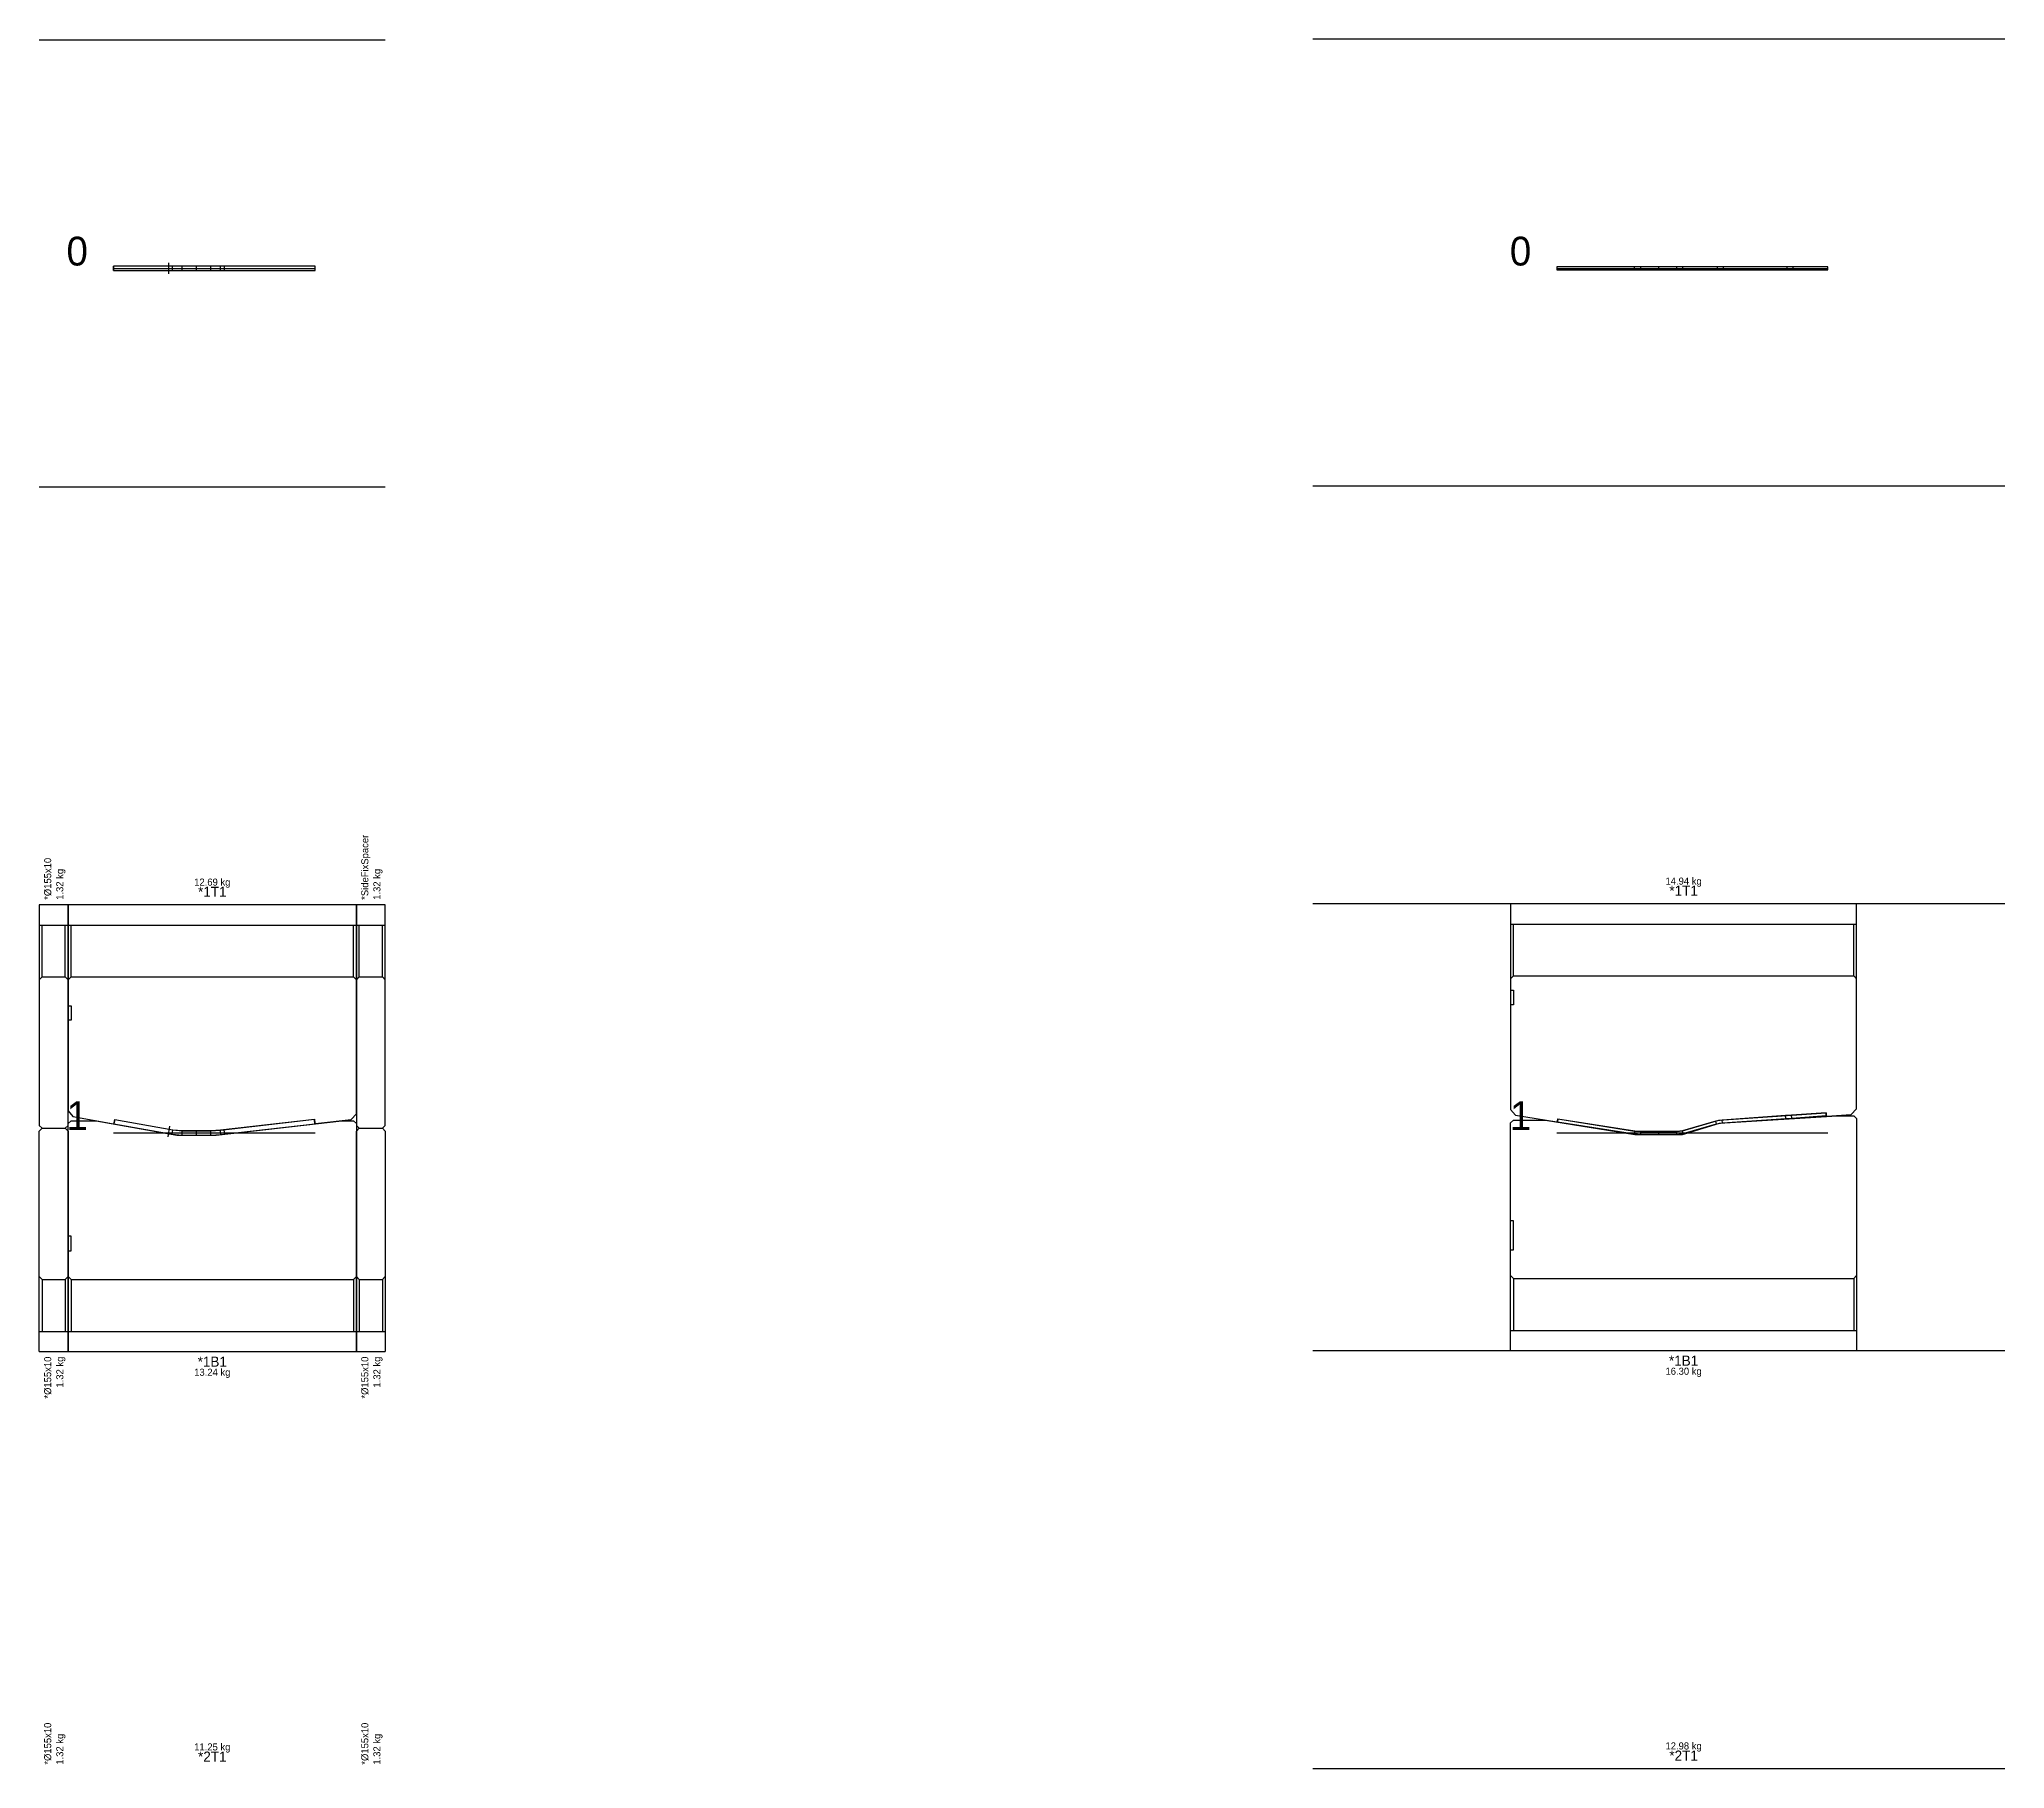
# Model space of a CAD drawing. Extents: x -20 to 662, y -5184 to -4.
# Drawn here: x -20 to 662, y -604 to -4 of the extents above; entities that cross this region are included whole.
import ezdxf
from ezdxf.enums import TextEntityAlignment as Align

# ---------------------------------------------------------------- set-up
doc = ezdxf.new("R2010")
doc.units = 0

msp = doc.modelspace()

# ---------------------------------------------------------------- linework, layer by layer
at = {"layer": '0-CAD-polyline', "color": 1}
for p, q in [((100.32, -4.59), (-19.68, -4.59)), ((662.06, -4.34), (422.06, -4.34)), ((6.03, -83.84), (76.03, -83.84)), ((506.69, -83.84), (600.69, -83.84)), ((-19.68, -159.59), (100.32, -159.59)), ((422.06, -159.34), (662.06, -159.34)), ((100.32, -304.69), (-19.68, -304.69)), ((662.06, -304.34), (422.06, -304.34)), ((6.03, -383.84), (76.03, -383.84)), ((506.69, -383.84), (600.69, -383.84)), ((491.68, -414.34), (490.68, -414.34)), ((491.68, -424.34), (491.68, -414.34)), ((-8.68, -419.69), (-9.68, -419.69)), ((-8.68, -424.69), (-8.68, -419.69)), ((-9.68, -424.69), (-8.68, -424.69)), ((490.68, -424.34), (491.68, -424.34)), ((-19.68, -433.69), (-18.68, -434.69)), ((-18.68, -434.69), (-18.68, -452.69)), ((-18.68, -434.69), (-10.68, -434.69)), ((-18.68, -434.69), (-18.68, -452.69)), ((-9.68, -433.69), (-10.68, -434.69)), ((-10.68, -434.69), (-10.68, -452.69)), ((-10.68, -434.69), (-10.68, -452.69)), ((-9.68, -433.69), (-8.68, -434.69)), ((-8.68, -434.69), (-8.68, -452.69)), ((-8.68, -434.69), (89.32, -434.69)), ((-8.68, -434.69), (-8.68, -452.69)), ((90.32, -433.69), (89.32, -434.69)), ((89.32, -434.69), (89.32, -452.69)), ((89.32, -434.69), (89.32, -452.69)), ((90.32, -433.69), (91.32, -434.69)), ((91.32, -434.69), (91.32, -452.69)), ((91.32, -434.69), (99.32, -434.69)), ((91.32, -434.69), (91.32, -452.69)), ((100.32, -433.69), (99.32, -434.69)), ((99.32, -434.69), (99.32, -452.69)), ((99.32, -434.69), (99.32, -452.69)), ((490.68, -433.34), (491.68, -434.34)), ((491.68, -434.34), (491.68, -452.34)), ((491.68, -434.34), (609.68, -434.34)), ((491.68, -434.34), (491.68, -452.34)), ((610.68, -433.34), (609.68, -434.34)), ((609.68, -434.34), (609.68, -452.34)), ((609.68, -434.34), (609.68, -452.34)), ((-19.68, -452.69), (-9.68, -452.69)), ((-19.68, -452.69), (-9.68, -452.69)), ((-9.68, -452.69), (90.32, -452.69)), ((-9.68, -452.69), (90.32, -452.69)), ((90.32, -452.69), (100.32, -452.69)), ((90.32, -452.69), (100.32, -452.69)), ((490.68, -452.34), (610.68, -452.34)), ((490.68, -452.34), (610.68, -452.34)), ((-19.68, -459.69), (100.32, -459.69)), ((422.06, -459.34), (662.06, -459.34)), ((662.06, -604.44), (422.06, -604.44))]:
    msp.add_line(p, q, dxfattribs=at)
at = {"layer": '0-CAD-polyline', "color": 4}
for p, q in [((6.03, -84.59), (6.03, -83.09)), ((6.03, -84.59), (6.03, -83.09)), ((25.28, -85.71), (25.28, -81.96)), ((25.28, -85.71), (25.28, -81.96)), ((44.53, -84.59), (44.53, -83.09)), ((44.53, -84.59), (44.53, -83.09)), ((6.21, -380.72), (6.47, -379.25)), ((6.21, -380.72), (6.47, -379.25)), ((24.97, -385.17), (25.62, -381.48)), ((24.97, -385.17), (25.62, -381.48)), ((44.62, -384.24), (44.45, -382.75)), ((44.62, -384.24), (44.45, -382.75))]:
    msp.add_line(p, q, dxfattribs=at)
at = {"layer": '0-CAD-polyline', "color": 5}
for p, q in [((26.53, -84.59), (26.53, -83.09)), ((29.87, -84.59), (29.87, -83.09)), ((34.87, -84.59), (34.87, -83.09)), ((39.87, -84.59), (39.87, -83.09)), ((43.2, -84.59), (43.2, -83.09)), ((533.69, -84.34), (533.69, -83.34)), ((535.81, -84.34), (535.81, -83.34)), ((542.06, -84.34), (542.06, -83.34)), ((548.31, -84.34), (548.31, -83.34)), ((550.44, -84.34), (550.44, -83.34)), ((562.44, -84.34), (562.44, -83.34)), ((564.56, -84.34), (564.56, -83.34)), ((586.56, -84.34), (586.56, -83.34)), ((588.69, -84.34), (588.69, -83.34)), ((-19.68, -311.69), (-9.68, -311.69)), ((-19.68, -311.69), (-9.68, -311.69)), ((-18.68, -329.69), (-18.68, -311.69)), ((-18.68, -329.69), (-18.68, -311.69)), ((-10.68, -329.69), (-10.68, -311.69)), ((-10.68, -329.69), (-10.68, -311.69)), ((-9.68, -311.69), (90.32, -311.69)), ((-9.68, -311.69), (90.32, -311.69)), ((-8.68, -329.69), (-8.68, -311.69)), ((-8.68, -329.69), (-8.68, -311.69)), ((89.32, -329.69), (89.32, -311.69)), ((89.32, -329.69), (89.32, -311.69)), ((90.32, -311.69), (100.32, -311.69)), ((90.32, -311.69), (100.32, -311.69)), ((91.32, -329.69), (91.32, -311.69)), ((91.32, -329.69), (91.32, -311.69)), ((99.32, -329.69), (99.32, -311.69)), ((99.32, -329.69), (99.32, -311.69)), ((490.68, -311.34), (610.68, -311.34)), ((490.68, -311.34), (610.68, -311.34)), ((491.68, -329.34), (491.68, -311.34)), ((491.68, -329.34), (491.68, -311.34)), ((609.68, -329.34), (609.68, -311.34)), ((609.68, -329.34), (609.68, -311.34)), ((-19.68, -330.69), (-18.68, -329.69)), ((-18.68, -329.69), (-10.68, -329.69)), ((-9.68, -330.69), (-10.68, -329.69)), ((-9.68, -330.69), (-8.68, -329.69)), ((-8.68, -329.69), (89.32, -329.69)), ((90.32, -330.69), (89.32, -329.69)), ((90.32, -330.69), (91.32, -329.69)), ((91.32, -329.69), (99.32, -329.69)), ((100.32, -330.69), (99.32, -329.69)), ((490.68, -330.34), (491.68, -329.34)), ((491.68, -329.34), (609.68, -329.34)), ((610.68, -330.34), (609.68, -329.34)), ((-9.68, -339.69), (-8.68, -339.69)), ((-8.68, -339.69), (-8.68, -344.69)), ((490.68, -334.34), (491.68, -334.34)), ((491.68, -339.34), (490.68, -339.34)), ((491.68, -334.34), (491.68, -339.34)), ((-8.68, -344.69), (-9.68, -344.69)), ((562.12, -380.71), (561.85, -379.75)), ((564.14, -380.35), (564.07, -379.36)), ((586.09, -378.82), (586.02, -377.82)), ((588.21, -378.67), (588.14, -377.67)), ((26.4, -384.28), (26.66, -382.81)), ((29.87, -384.59), (29.87, -383.09)), ((34.87, -384.59), (34.87, -383.09)), ((39.87, -384.59), (39.87, -383.09)), ((43.29, -384.39), (43.12, -382.9)), ((533.6, -384.17), (533.75, -383.18)), ((535.81, -384.34), (535.81, -383.34)), ((542.06, -384.34), (542.06, -383.34)), ((548.31, -384.34), (548.31, -383.34)), ((550.59, -384.02), (550.31, -383.05))]:
    msp.add_line(p, q, dxfattribs=at)
for points in [[(6.03, -83.09), (6.03, -84.59), (26.53, -84.59), (29.87, -84.59), (34.87, -84.59), (39.87, -84.59), (43.2, -84.59), (76.03, -84.59), (76.03, -83.09), (43.2, -83.09), (39.87, -83.09), (34.87, -83.09), (29.87, -83.09), (26.53, -83.09), (6.03, -83.09)], [(506.69, -83.34), (506.69, -84.34), (533.69, -84.34), (535.81, -84.34), (542.06, -84.34), (548.31, -84.34), (550.44, -84.34), (562.44, -84.34), (564.56, -84.34), (586.56, -84.34), (588.69, -84.34), (600.69, -84.34), (600.69, -83.34), (588.69, -83.34), (586.56, -83.34), (564.56, -83.34), (562.44, -83.34), (550.44, -83.34), (548.31, -83.34), (542.06, -83.34), (535.81, -83.34), (533.69, -83.34), (506.69, -83.34)], [(-19.68, -304.69), (-19.68, -381.19), (-18.68, -382.19), (-10.68, -382.19), (-9.68, -381.19), (-9.68, -304.69)], [(-9.68, -304.69), (-9.68, -376.16), (-8.03, -378.13), (6.03, -380.61), (6.26, -380.44), (6.48, -379.17), (26.63, -382.79), (29.9, -383.09), (39.82, -383.09), (43.17, -382.89), (75.73, -379.06), (75.88, -380.39), (76.1, -380.56), (88.55, -379.15), (90.32, -377.16), (90.32, -304.69)], [(90.32, -304.69), (90.32, -381.19), (91.32, -382.19), (99.32, -382.19), (100.32, -381.19), (100.32, -304.69)], [(490.68, -304.34), (490.68, -375.66), (492.36, -377.63), (506.73, -379.92), (506.96, -379.75), (507.08, -378.93), (533.69, -383.17), (535.81, -383.34), (548.31, -383.34), (550.31, -383.05), (562.94, -379.43), (600.11, -376.84), (600.17, -377.79), (600.39, -377.98), (608.8, -377.45), (610.68, -375.45), (610.68, -304.34)], [(-19.68, -330.69), (-18.68, -329.69), (-10.68, -329.69), (-9.68, -330.69)], [(-9.68, -330.69), (-8.68, -329.69), (89.32, -329.69), (90.32, -330.69)], [(90.32, -330.69), (91.32, -329.69), (99.32, -329.69), (100.32, -330.69)], [(490.68, -330.34), (491.68, -329.34), (609.68, -329.34), (610.68, -330.34)], [(6.47, -379.25), (6.21, -380.72), (26.4, -384.28), (29.87, -384.59), (34.87, -384.59), (39.87, -384.59), (43.29, -384.39), (75.92, -380.67), (75.75, -379.18), (43.12, -382.9), (39.87, -383.09), (34.87, -383.09), (29.87, -383.09), (26.66, -382.81), (6.47, -379.25)], [(507.07, -379.05), (506.91, -380.03), (533.6, -384.17), (535.81, -384.34), (542.06, -384.34), (548.31, -384.34), (550.59, -384.02), (562.12, -380.71), (564.14, -380.35), (586.09, -378.82), (588.21, -378.67), (600.18, -377.83), (600.11, -376.84), (588.14, -377.67), (586.02, -377.82), (564.07, -379.36), (561.85, -379.75), (550.31, -383.05), (548.31, -383.34), (542.06, -383.34), (535.81, -383.34), (533.75, -383.18), (507.07, -379.05)]]:
    msp.add_lwpolyline(points, dxfattribs=at)
at = {"layer": '0-CAD-polyline', "color": 1}
for points in [[(-9.68, -459.69), (-9.68, -380.59), (-8.68, -379.59), (-0.78, -379.59), (0.09, -379.66), (28.02, -384.59), (41.69, -384.59), (85.29, -379.62), (85.85, -379.59), (89.32, -379.59), (90.32, -380.59), (90.32, -459.69)], [(490.68, -459.34), (490.68, -380.34), (491.68, -379.34), (502.01, -379.34), (502.8, -379.4), (533.8, -384.34), (550.32, -384.34), (563.11, -380.42), (603.95, -377.86), (604.57, -377.84), (609.68, -377.84), (610.68, -378.84), (610.68, -459.34)], [(-19.68, -459.69), (-19.68, -383.19), (-18.68, -382.19), (-10.68, -382.19), (-9.68, -383.19), (-9.68, -459.69)], [(90.32, -459.69), (90.32, -383.19), (91.32, -382.19), (99.32, -382.19), (100.32, -383.19), (100.32, -459.69)], [(-19.68, -433.69), (-18.68, -434.69), (-10.68, -434.69), (-9.68, -433.69)], [(-9.68, -433.69), (-8.68, -434.69), (89.32, -434.69), (90.32, -433.69)], [(90.32, -433.69), (91.32, -434.69), (99.32, -434.69), (100.32, -433.69)], [(490.68, -433.34), (491.68, -434.34), (609.68, -434.34), (610.68, -433.34)]]:
    msp.add_lwpolyline(points, dxfattribs=at)

# ---------------------------------------------------------------- texts
at = {"layer": '0-CAD-polyline'}
for s, p in [(' 0', (-13.97, -82.84)), (' 0', (486.69, -82.84)), (' 1', (-13.97, -382.84)), (' 1', (486.69, -382.84))]:
    msp.add_text(s, height=10, dxfattribs=at).set_placement(p)
at = {"layer": '0-CAD-polyline', "color": 5}
for s, p in [('*SideFixSpacer', (93.22, -302.94)), ('*Ø155x10', (-16.78, -302.94)), ('1.32 kg', (-12.58, -302.94)), ('1.32 kg', (97.42, -302.94)), ('*Ø155x10', (-16.78, -603.04)), ('1.32 kg', (-12.58, -603.04)), ('*Ø155x10', (93.22, -603.04)), ('1.32 kg', (97.42, -603.04))]:
    msp.add_text(s, height=2.45, rotation=90, dxfattribs=at).set_placement(p, align=Align.MIDDLE_LEFT)
for s, height, p in [('12.69 kg', 2.45, (40.32, -298.74)), ('*1T1', 3.5, (40.32, -302.94)), ('14.94 kg', 2.45, (550.68, -298.39)), ('*1T1', 3.5, (550.68, -302.59)), ('11.25 kg', 2.45, (40.32, -598.84)), ('*2T1', 3.5, (40.32, -603.04)), ('12.98 kg', 2.45, (550.68, -598.49)), ('*2T1', 3.5, (550.68, -602.69))]:
    msp.add_text(s, height=height, dxfattribs=at).set_placement(p, align=Align.BOTTOM_CENTER)
at = {"layer": '0-CAD-polyline', "color": 1}
for s, p in [('*Ø155x10', (-16.78, -461.44)), ('1.32 kg', (-12.58, -461.44)), ('*Ø155x10', (93.22, -461.44)), ('1.32 kg', (97.42, -461.44))]:
    msp.add_text(s, height=2.45, rotation=90, dxfattribs=at).set_placement(p, align=Align.MIDDLE_RIGHT)
for s, height, p in [('*1B1', 3.5, (40.32, -461.44)), ('*1B1', 3.5, (550.68, -461.09)), ('13.24 kg', 2.45, (40.32, -465.64)), ('16.30 kg', 2.45, (550.68, -465.29))]:
    msp.add_text(s, height=height, dxfattribs=at).set_placement(p, align=Align.TOP_CENTER)

doc.saveas('drawing.dxf')
